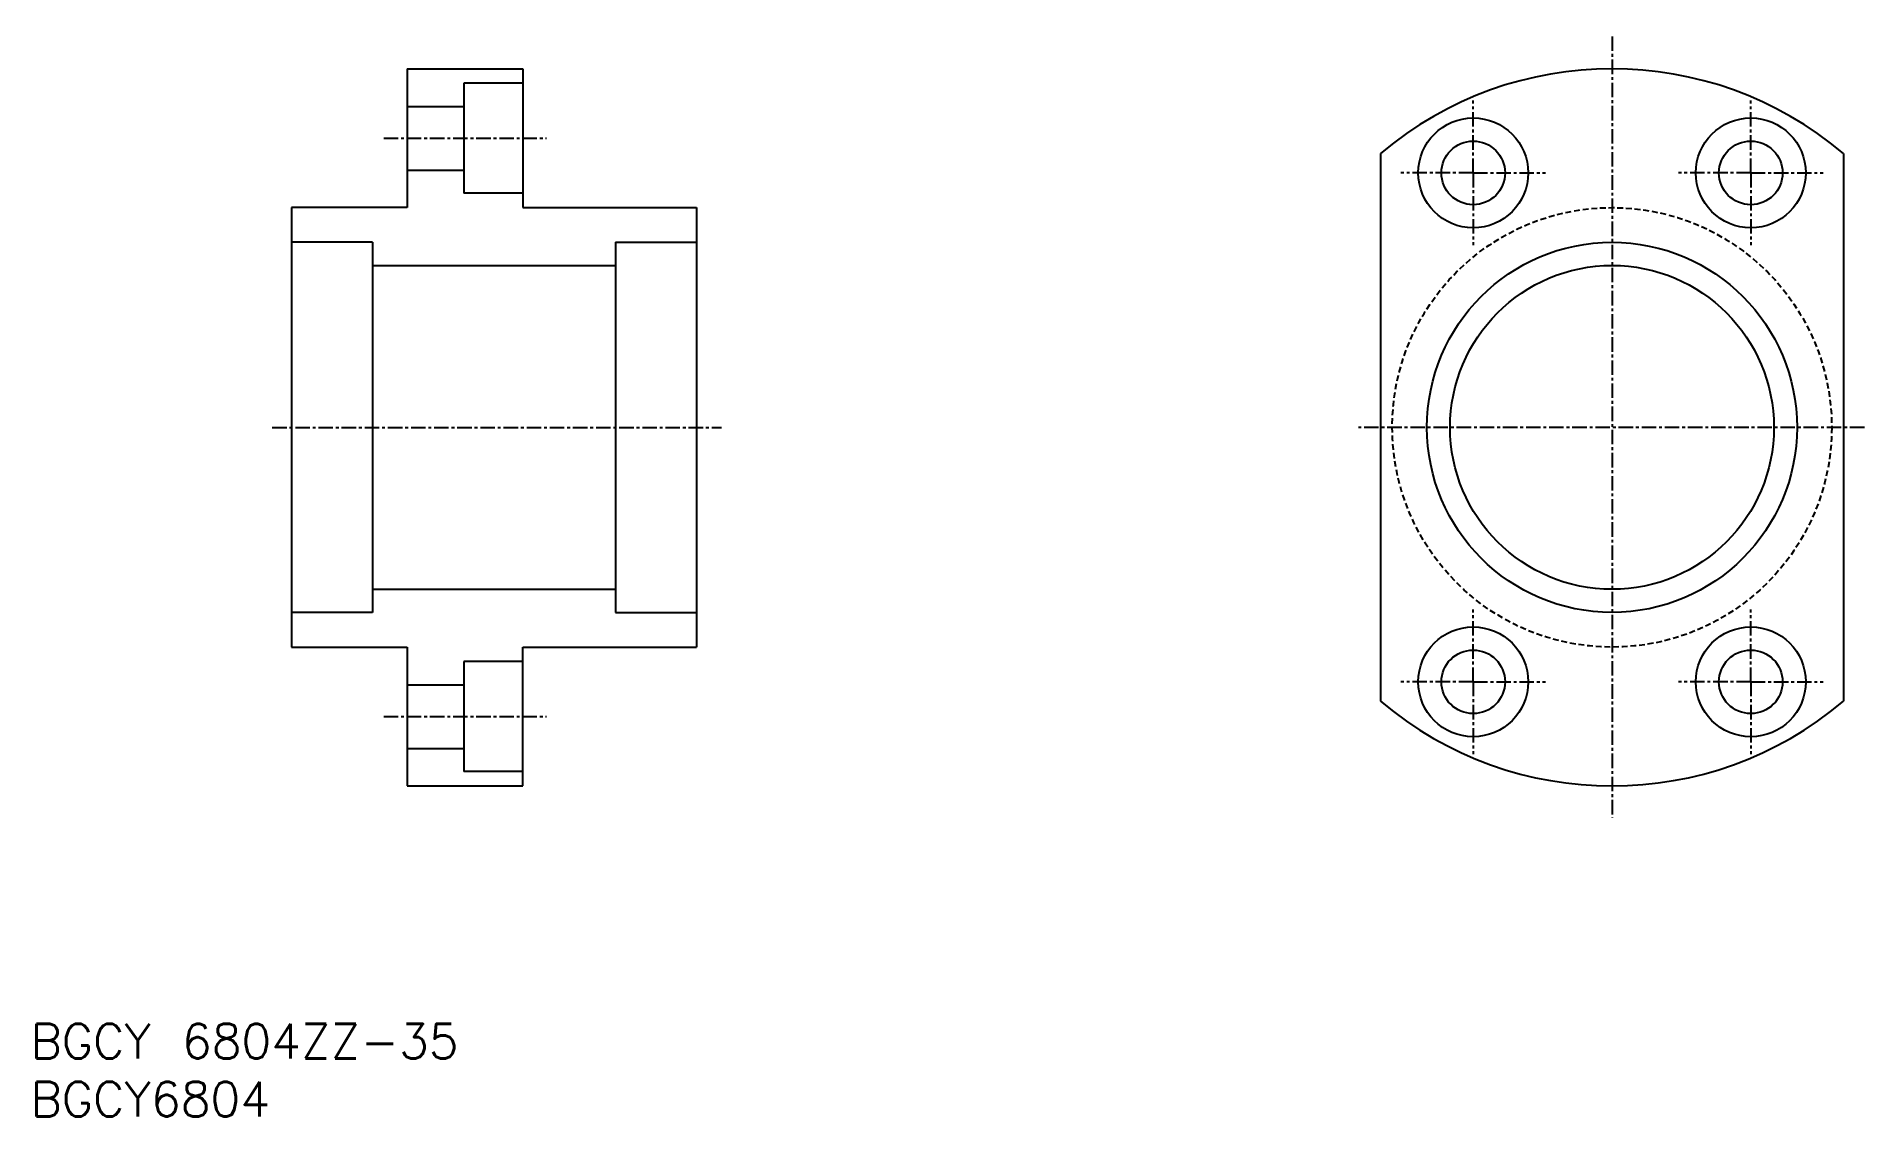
# Model space of a CAD drawing. Extents: x 45 to 203, y 37 to 131.
import ezdxf
from ezdxf.enums import TextEntityAlignment as Align

# ---------------------------------------------------------------- set-up
doc = ezdxf.new("R2010")
doc.units = 0
doc.linetypes.add('CENTER', pattern=[2, 1.25, -0.25, 0.25, -0.25])
doc.linetypes.add('DASHED', pattern=[0.75, 0.5, -0.25])
doc.layers.get('0').update_dxf_attribs({"linetype": 'CONTINUOUS'})
doc.layers.add('CENTER', color=1, linetype='CENTER')
doc.styles.get("Standard").update_dxf_attribs({"font": 'txt.shx', "bigfont": 'extfont.shx'})

msp = doc.modelspace()

# ---------------------------------------------------------------- linework, layer by layer
at = {"color": 7, "linetype": 'CONTINUOUS'}
for p, q in [((77.34, 127.87), (77.34, 115.87)), ((77.34, 127.87), (87.34, 127.87)), ((87.34, 126.62), (82.24, 126.62)), ((82.24, 126.62), (82.24, 117.12)), ((87.34, 127.87), (87.34, 115.87)), ((77.34, 124.62), (82.24, 124.62)), ((161.5, 120.56), (161.5, 73.19)), ((201.5, 120.56), (201.5, 73.19)), ((77.34, 119.12), (82.24, 119.12)), ((87.34, 117.12), (82.24, 117.12)), ((67.34, 115.87), (67.34, 77.87)), ((77.34, 115.87), (67.34, 115.87)), ((87.34, 115.87), (102.34, 115.87)), ((102.34, 115.87), (102.34, 77.87)), ((74.34, 112.87), (67.34, 112.87)), ((74.34, 112.87), (74.34, 80.87)), ((95.34, 112.87), (95.34, 80.87)), ((95.34, 112.87), (102.34, 112.87)), ((74.34, 110.87), (95.34, 110.87)), ((74.34, 82.87), (95.34, 82.87)), ((74.34, 80.87), (67.34, 80.87)), ((95.34, 80.87), (102.34, 80.87)), ((67.34, 77.87), (77.34, 77.87)), ((77.34, 77.87), (77.34, 65.87)), ((87.34, 65.87), (87.34, 77.87)), ((87.34, 77.87), (102.34, 77.87)), ((87.34, 76.62), (82.24, 76.62)), ((82.24, 76.62), (82.24, 67.12)), ((77.34, 74.62), (82.24, 74.62)), ((77.34, 69.12), (82.24, 69.12)), ((87.34, 67.12), (82.24, 67.12)), ((77.34, 65.87), (87.34, 65.87))]:
    msp.add_line(p, q, dxfattribs=at)
for centre, radius in [((169.5, 118.87), 4.75), ((193.5, 118.87), 4.75), ((169.5, 118.87), 2.75), ((193.5, 118.87), 2.75), ((181.5, 96.87), 16), ((181.5, 96.87), 14), ((169.5, 74.87), 4.75), ((193.5, 74.87), 4.75), ((169.5, 74.87), 2.75), ((193.5, 74.87), 2.75)]:
    msp.add_circle(centre, radius, dxfattribs=at)
at = {"color": 3, "linetype": 'DASHED'}
msp.add_circle((181.5, 96.87), 19, dxfattribs=at)
at = {"color": 7, "linetype": 'CONTINUOUS'}
for start, end in [(49.8222, 130.1778), (229.8222, 310.1778)]:
    msp.add_arc((181.5, 96.87), 31, start, end, dxfattribs=at)
at = {"layer": 'CENTER', "color": 1, "linetype": 'CENTER'}
for p, q in [((181.5, 130.66), (181.5, 63.13)), ((169.5, 118.87), (169.5, 125.12)), ((193.5, 118.87), (193.5, 125.12)), ((75.31, 121.87), (89.38, 121.87)), ((169.5, 118.87), (163.25, 118.87)), ((169.5, 118.87), (169.5, 112.62)), ((169.5, 118.87), (175.75, 118.87)), ((193.5, 118.87), (187.25, 118.87)), ((193.5, 118.87), (199.75, 118.87)), ((193.5, 118.87), (193.5, 112.62)), ((65.67, 96.87), (104.52, 96.87)), ((203.32, 96.87), (159.42, 96.87)), ((169.5, 74.87), (169.5, 81.12)), ((193.5, 74.87), (193.5, 81.12)), ((169.5, 74.87), (163.25, 74.87)), ((169.5, 74.87), (175.75, 74.87)), ((169.5, 74.87), (169.5, 68.62)), ((193.5, 74.87), (187.25, 74.87)), ((193.5, 74.87), (199.75, 74.87)), ((193.5, 74.87), (193.5, 68.62)), ((75.31, 71.87), (89.38, 71.87))]:
    msp.add_line(p, q, dxfattribs=at)

# ---------------------------------------------------------------- texts
at = {"color": 7, "linetype": 'CONTINUOUS'}
for s, p in [('BGCY 6804ZZ-35', (44.78, 43.8)), ('BGCY6804', (44.78, 38.8))]:
    msp.add_text(s, height=3, dxfattribs=at).set_placement(p, align=Align.MIDDLE_LEFT)

doc.saveas('drawing.dxf')
